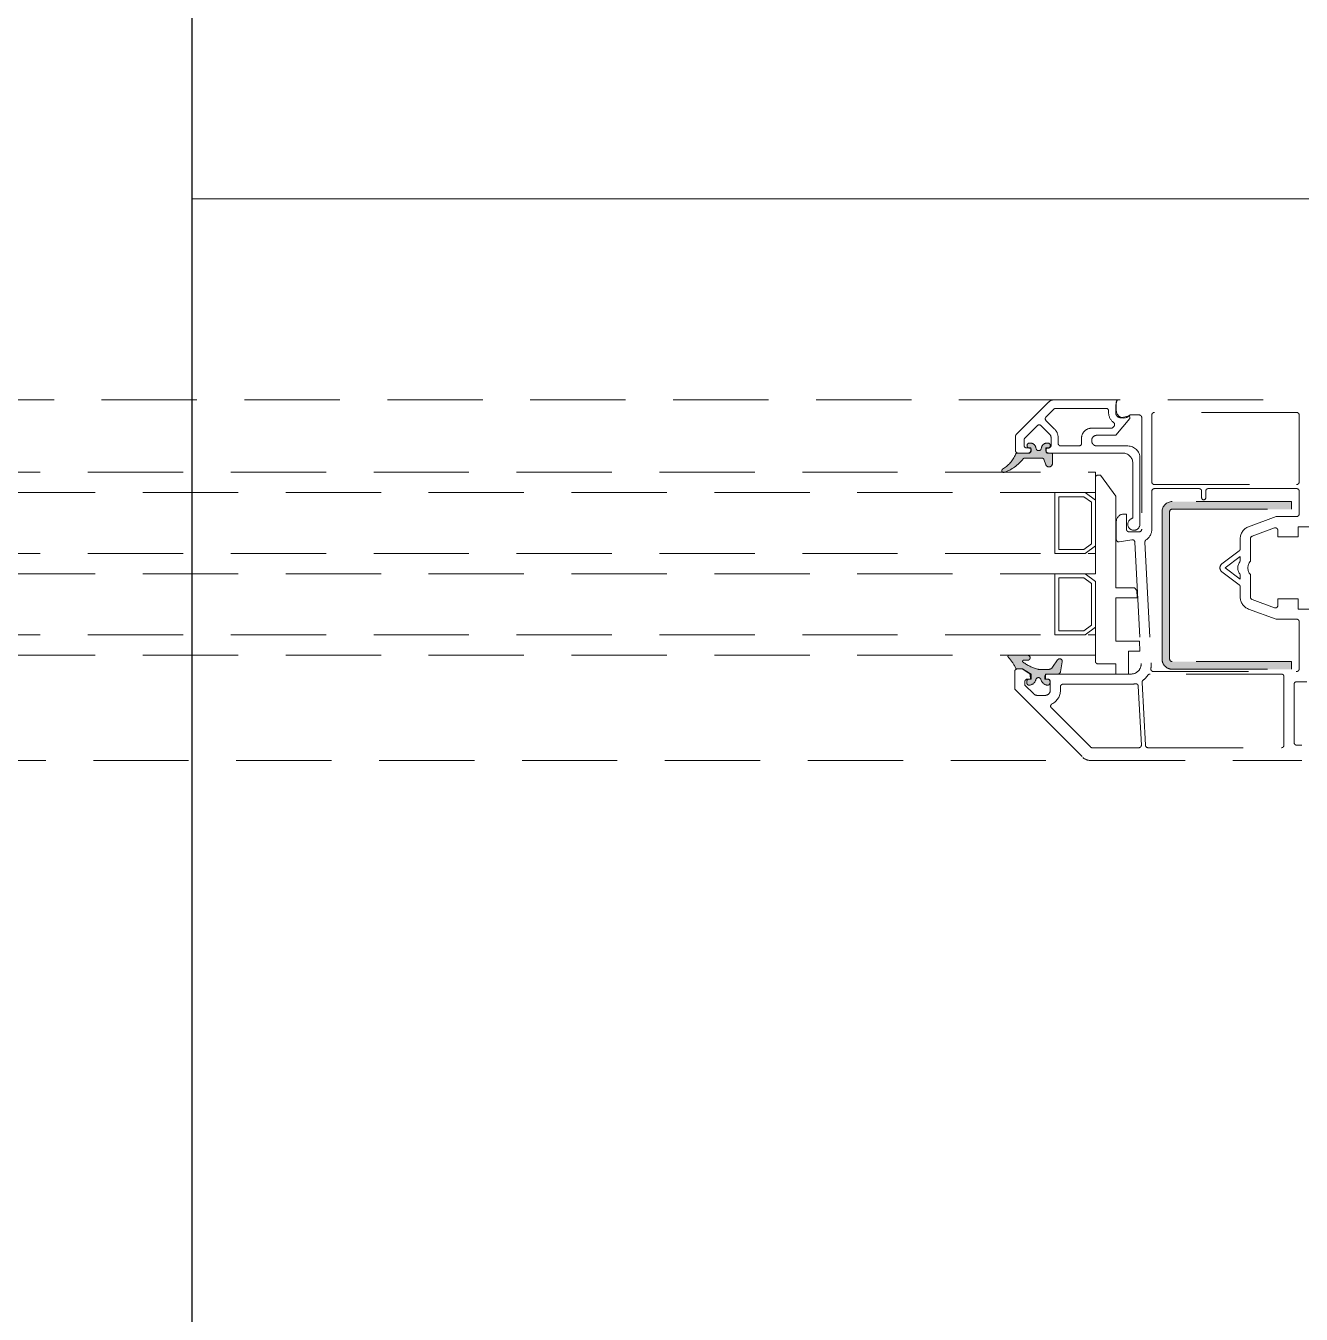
# Model space of a CAD drawing. Header units: millimetres. Extents: x 0 to 145404, y 0 to 194550.
# Drawn here: x 50742.8 to 50993.9, y 175786.6 to 176040.2 of the extents above; entities that cross this region are included whole.
import ezdxf

# ---------------------------------------------------------------- set-up
doc = ezdxf.new("R2010")
doc.units = ezdxf.units.MM
doc.linetypes.add('HIDDEN2', pattern=[0.1875, 0.125, -0.0625])
for name, color, linetype, lineweight in [('АР - детали окон', 152, 'Continuous', 0), ('АР - Наружная стена', 144, 'Continuous', 30), ('АР - Окна', 150, 'Continuous', 9), ('АР - окна - открывание', 251, 'Continuous', 5)]:
    doc.layers.add(name, color=color, linetype=linetype, lineweight=lineweight)

# ---------------------------------------------------------------- blocks, each defined once
blk = doc.blocks.new('блок балконный дверной с проходом 750мм')
at = {"layer": 'АР - окна - открывание', "linetype": 'HIDDEN2', "lineweight": 0, "ltscale": 150}
h = blk.add_hatch(color=252, dxfattribs=at)
h.dxf.hatch_style = 1
edge = h.paths.add_edge_path()
edge.add_line((-76.10213336188463, -57.50027851917574), (-61.56135072488541, -57.50027851917574))
edge.add_arc((-61.56147280767892, -57.00027942630609), 0.4999991077738858, 270.0139896827415, 360.0000001990996)
edge.add_line((-61.06147369990504, -57.00027942456862), (-61.06147369991231, -33.50032197807948))
edge.add_line((-61.06147369991231, -33.50032197807948), (-59.56147641609277, -33.50032197807948))
edge.add_line((-59.56147641609277, -33.50032197807948), (-59.56147641609277, -57.00027942456862))
edge.add_arc((-61.56147279763606, -57.00027942517561), 1.999996381543291, -89.99650286696777, 1.73890839505475e-08, ccw=False)
edge.add_line((-61.56135072488541, -59.00027580299346), (-76.10213336188463, -59.00027580299346))
edge.add_line((-76.10213336188463, -59.00027580299346), (-90.56142028167233, -59.00027580299528))
edge.add_arc((-90.56142028167051, -57.00027942457226), 1.99999637842302, 179.9999999999479, 269.9999999999479, ccw=False)
edge.add_line((-92.56141666009353, -57.00027942457044), (-92.56141666009353, -33.5003219780813))
edge.add_line((-92.56141666009353, -33.5003219780813), (-91.06141937627399, -33.5003219780813))
edge.add_line((-91.06141937627399, -33.5003219780813), (-91.06141937627399, -57.00027942457044))
edge.add_arc((-90.56142028167051, -57.00027942457226), 0.4999990946034814, 179.9999999997916, 269.9999999997916)
edge.add_line((-90.56142028167233, -57.50027851917574), (-76.10213336188463, -57.50027851917574))
h = blk.add_hatch(color=252, dxfattribs=at)
h.dxf.hatch_style = 1
edge = h.paths.add_edge_path()
edge.add_arc((-95.01607201872756, -81.54018242728871), 0.4999990948061036, -1.105547653423855e-08, 90.00197576994918, ccw=False)
edge.add_line((-94.51607292392146, -81.54018242738519), (-94.51607292392146, -81.94018170297775))
edge.add_line((-94.51607292392146, -81.94018170297775), (-93.51609473482677, -81.9401477027807))
edge.add_line((-93.51609473482677, -81.9401477027807), (-93.51607473471086, -79.49284013460081))
edge.add_arc((-93.0160756448701, -79.49284013860617), 0.4999990898407561, 99.99999856506622, 179.999999541019, ccw=False)
edge.add_line((-93.10289956332417, -79.0004371562575), (-91.10290325708047, -78.64778379968291))
edge.add_arc((-91.01607926074236, -79.14018677229987), 0.4999990937813157, -54.99999986799622, 100.00000754799493, ccw=False)
edge.add_line((-90.7292915614089, -79.54976205145275), (-92.1896533011095, -80.57231894527857))
edge.add_arc((-91.616078175477, -81.3914696965681), 0.9999981890396286, 124.9999809752601, 179.9999999992558)
edge.add_line((-92.61607636451663, -81.3914696965551), (-92.61607636451663, -82.84018007317562))
edge.add_arc((-91.07003529223543, -83.0131811530178), 1.555690319699573, 173.6151968766442, 199.9558643586431)
edge.add_arc((-83.87397685183264, -81.12668339788286), 8.989487548425124, 195.5999837715967, 215.581523873597)
edge.add_arc((-91.00578840025017, -86.27411086632874), 0.1976049697936632, 204.9011631828514, 362.1441227888483)
edge.add_line((-90.80832177792763, -86.266717818535), (-90.80272750844597, -85.43367951704411))
edge.add_arc((-90.3042750241211, -85.46022244958591), 0.4991586986095259, -3.0481243119635906, 176.951839898035, ccw=False)
edge.add_line((-89.8058225232162, -85.48676507076769), (-89.80582204358507, -89.1635012227928))
edge.add_arc((-90.0510981299405, -89.06230199824557), 0.2653330766919154, 250.62810083409062, 337.57929335910296, ccw=False)
edge.add_arc((-95.81397714005371, -95.26142663188263), 8.221466475385945, 46.35008669295592, 64.51119042795456)
edge.add_arc((-92.2160770887353, -87.54620566180073), 0.2999994567649513, 179.9999999376929, 258.4792214186977, ccw=False)
edge.add_line((-92.51607654550025, -87.54620566147449), (-92.51607654550025, -86.47222449620884))
edge.add_line((-92.51607654550025, -86.47222449620884), (-93.51609473482677, -84.74016063295883))
edge.add_line((-93.51609473482677, -84.74016063295883), (-94.51609292403737, -84.74016063295883))
edge.add_line((-94.51609292403737, -84.74016063295883), (-94.51607292392146, -85.14017590817846))
edge.add_arc((-95.01607201852858, -85.14017590817664), 0.4999990946071193, 269.99999999979156, 359.99999999979156, ccw=False)
edge.add_line((-95.0160720185304, -85.64017500278376), (-95.21611780630337, -85.64016700320306))
edge.add_arc((-95.21611780751645, -85.14016790858307), 0.4999990946199944, 172.0109803918063, 270.0000001390091, ccw=False)
edge.add_arc((-94.22582487718026, -85.27915098501963), 1.499997286323163, 104.1891787745038, 172.0109800725027, ccw=False)
edge.add_arc((-94.71607255980724, -83.34017116594416), 0.4999990959493236, 284.1891784161695, 435.8098079091683)
edge.add_arc((-94.22579059362832, -81.40120001728721), 1.499997284468489, 187.9870143164929, 255.8098083494938, ccw=False)
edge.add_arc((-95.21608838651774, -81.54014842741378), 0.4999990948309424, 89.99999997961339, 187.9870141376153, ccw=False)
edge.add_line((-95.21608838633983, -81.04014933258284), (-95.01608926054178, -81.04018333277989))
h = blk.add_hatch(color=252, dxfattribs=at)
h.dxf.hatch_style = 1
edge = h.paths.add_edge_path()
edge.add_arc((-46.39625955059898, -92.53907003998444), 7.811516248710521, 127.790600403528, 161.3923160895281, ccw=False)
edge.add_arc((-51.34287915625328, -86.11214128859696), 0.2999994713304733, 302.2081824129318, 360.0000005339324)
edge.add_line((-51.04287968492281, -86.1121412858013), (-51.04287981484231, -82.54981462664207))
edge.add_arc((-51.34287926028293, -82.5498146293168), 0.2999994454406263, 5.108356839061924e-07, 69.99969431583655)
edge.add_line((-51.24027190292691, -82.26790791162264), (-52.30120615196211, -81.88175299530693))
edge.add_arc((-52.07161971216652, -81.25097995910893), 0.6712559545601433, 89.99986633316098, 249.9996927981607, ccw=False)
edge.add_line((-52.07161814617575, -80.57972400455063), (-50.24288019077358, -80.57972827465554))
edge.add_arc((-50.24288018355765, -80.7797277224602), 0.1999994478046575, 2.067217678813904e-06, 90.00000206721762, ccw=False)
edge.add_line((-50.04288073575299, -80.77972771524426), (-50.04287974575709, -81.57971883076269))
edge.add_arc((-49.84287935310766, -81.57971882911707), 0.2000003926494358, 180.0000004714336, 269.9997303224338)
edge.add_line((-49.84288029446179, -81.77971922176428), (-49.242883009254, -81.77971822757925))
edge.add_arc((-49.24288108930039, -81.5797187847072), 0.1999994428812711, 269.9994499722739, 359.9999994792751)
edge.add_line((-49.04288164641912, -81.57971878652486), (-49.04288442640973, -81.47971859265479))
edge.add_arc((-48.54288247194927, -81.47971857495966), 0.5000019544604587, 2.0277045109651226e-06, 180.0000020277045, ccw=False)
edge.add_line((-48.04288051748881, -81.47971855726453), (-48.04288336733589, -81.5797187511346))
edge.add_arc((-49.24288194518687, -81.5797187411825), 1.199998577850977, 277.15237518448373, 359.99999952482153, ccw=False)
edge.add_arc((-49.02955870066641, -83.27970884543947), 0.5133236805768848, 97.15237522658211, 262.847638183582)
edge.add_arc((-49.24288224245954, -84.97969838554394), 1.1999980551015, -2.286205949530995e-05, 82.84760164194051, ccw=False)
edge.add_line((-48.04288418735814, -84.97969886436502), (-48.0428851573306, -85.07970096837587))
edge.add_arc((-48.5428861620785, -85.0797019397435), 0.5000010047488445, -179.99988868969297, 0.00011131030697697497, ccw=False)
edge.add_line((-49.0428871668264, -85.07970291111113), (-49.04288239659945, -84.97969890022094))
edge.add_arc((-49.24288183924789, -84.97969890180578), 0.1999994426484406, 4.540236649222837e-07, 90.00054996102546)
edge.add_line((-49.24288375896867, -84.77969945916655), (-49.54288012262987, -84.77971382618878))
edge.add_arc((-49.54288018214707, -85.27971298094819), 0.4999991547594114, 89.99999317981913, 179.9999931068354)
edge.add_line((-50.04287933690648, -85.27971292079408), (-50.04288149571221, -87.54834720056013))
edge.add_arc((-50.34288095826807, -87.54834720152876), 0.29999946255586, -74.30523106204669, 1.849942918852321e-07, ccw=False)
edge.add_arc((-47.85839231910769, -93.56064246720805), 6.20759633342276, 112.7779215744658, 149.4570419414658)
edge.add_arc((-53.48087951410557, -90.19125095020978), 0.3498905699965583, 155.5661452146861, 322.12980996868635, ccw=False)
at = {"layer": 'АР - детали окон', "color": 251}
blk.add_lwpolyline([(-950.000098820652, 79.99791722252277), (-900.000098820652, 79.99791722252277), (-900.000098820652, 149.9979172225228), (-50.00009882065217, 149.9979172225228), (-50.00009882065217, 79.99791722252277), (-9.882065216970659e-05, 79.99791722252277), (-9.882065216970659e-05, -250.0020827774772), (-950.000098820652, -250.0020827774771)], close=True, dxfattribs=at)
at = {"layer": 'АР - окна - открывание', "color": 252, "linetype": 'HIDDEN2', "lineweight": 0, "ltscale": 150}
for points in [[(-107.5160718606421, -31.50032522619793), (-107.5160718606421, -32.50032330876664, 0.4142133840902219), (-107.0160725904861, -33.000322883476), (-95.51609352117521, -33.00032988328374, 0.4142137406559211), (-95.01609449549142, -32.50033116260263), (-95.01609449549142, -30.50032703697823, -0.4142135623730951)], [(-80.71611738968932, -30.00032831583874), (-80.71611738968932, -32.2003243322836), (-78.71612101126811, -32.2003243322836), (-78.71612101126811, -36.20031408888306), (-79.99774174761114, -36.20031408889034, 0.5223602831779204), (-80.46661566739203, -36.87397033941514), (-78.8369890333488, -41.2739672515111, 0.3137494600325467), (-78.36811449749075, -41.60031031057795), (-73.9389996618047, -41.60031031057795, 0.3779650000000018), (-71.29325245254586, -41.60031031057068), (-66.86415261717775, -41.60031031057795, 0.3137494600325357), (-66.39527808085404, -41.27396725151837), (-64.7656514468108, -36.87397033942241, 0.5223602831779198), (-65.23452536706463, -36.20031408889034), (-66.516146102942, -36.20031408888306), (-66.516146102942, -32.2003243322836), (-64.51614972451353, -32.2003243322836), (-64.51614972451353, -30.00032831583692)], [(-39.51619499421213, -11.00036181229942), (-39.51619499327353, -67.50033679357901, -0.4142135623730951), (-40.01616370539705, -68.00030550569707), (-41.61616637241241, -68.00030550570435, -0.7207612074404529), (-42.51615856189892, -65.30030539484895), (-42.51615856189892, -63.50031328078902, 0.4142135623730951), (-43.01615728304023, -63.00031455964225), (-65.01611819263053, -63.00031455964407, 0.4142135623730951), (-65.51611691377911, -63.50031328079083), (-65.51611691377911, -65.50031040613456, 0.4142135623730951), (-65.01611819263053, -66.00030912727405), (-62.01612325153837, -66.00030912728133), (-62.01612325153837, -66.50030934273153, -0.4142135623730951), (-63.51611941497686, -68.00030550570617), (-67.01611457757826, -68.00030550570617, -0.4663076484297019), (-67.5085173403204, -67.41348276308443), (-67.07374611158593, -64.9477721367605, 0.4504671432811832), (-67.53998138182942, -64.3616340877509), (-91.41143091169215, -63.11058436608644, 0.4296339427720534), (-93.51609921167983, -65.10784024524608), (-93.51609721167188, -81.55255303329093, -0.3888787210067404), (-93.97251797001081, -82.05064902721304), (-94.51609540088248, -82.09820597748902), (-94.51609540088248, -81.50024968665846, 0.4142135623730951), (-95.01609412203106, -81.0002509655117), (-96.71608916446712, -81.0002509655117, 0.4142135623730951), (-97.71608660629863, -82.0002484078125), (-97.71608660629863, -83.55757369884148, 0.1989110945363628), (-97.42319732928445, -84.26467586223251), (-95.68766327965568, -86.00022691172697), (-95.01609412203106, -86.00022691172697, 0.4142135623730951), (-94.51609540088248, -85.5002281905802), (-94.51609540088248, -84.898188907486), (-93.72219384853088, -84.96764578044557, -0.2447000054231404), (-93.3327575436706, -85.21574533208175), (-92.516099022454, -86.5002570062791), (-92.516099022454, -87.50022456900504, -0.4142135623730951), (-93.01609774360259, -88.00022329015181), (-96.51609177930368, -88.00022329015181), (-109.9302562396115, -74.5860968296004, -0.1989125858137271), (-110.5160424286078, -73.17188785275565), (-110.5160664282812, -31.50032551397661, -0.414213731059474)]]:
    blk.add_lwpolyline(points, format="xyb", dxfattribs=at)
for points in [[(-92.40498822394875, -61.20786280552991, -0.4814801107898689), (-93.01609811707021, -60.72036550827605), (-93.01609811707021, -32.50032341541035, -0.4142135623730951), (-92.5160993959289, -32.00032469426358), (-83.21611248926638, -32.00032469426358, -0.4142135623730951), (-82.71611376812507, -32.50032341540853), (-82.71611376812507, -36.55878543964926), (-80.71248299328727, -41.96859303189947, 0.3137490212917867), (-78.36811616642808, -43.60030668900279), (-76.36611849629116, -43.60030968925301, -0.2360675819971982), (-75.96612000394089, -43.80030931005265), (-73.41612460860051, -47.20030317051013, 0.5000000000003287), (-71.8161275057646, -47.20030317004446), (-69.26613087875012, -43.80030766766711, -0.2360679774990761), (-68.86612892188714, -43.60030668900279), (-66.86415469403437, -43.60030668900279, 0.3137494327936865), (-64.5197841209374, -41.96859303189947), (-62.5161533460996, -36.55878543964926), (-62.5161533460996, -32.50032341540853, -0.4142135623730951), (-62.01615462495101, -32.00032469426176), (-57.51613102662668, -32.00032469426176, -0.4142135623730951), (-57.01613230548537, -32.50032341540853), (-57.01613230548537, -49.90033865479407, -0.4142135623730951), (-57.51613102662668, -50.40033737547517), (-58.81616004629177, -50.40033737547517, 0.9999999999999998), (-58.81616004629177, -51.20033592712596), (-57.51613102662668, -51.20033592712414, -0.4142135623730951), (-57.01613230548537, -51.70033464827091), (-57.01613230548537, -60.50031946007246, -0.4142135623730951), (-57.51613102662668, -61.00031818121923), (-65.01611724455142, -61.00031818121923, 0.2531711279393058), (-67.10870737340156, -62.13244965649599, -0.2671472280829498), (-67.55339327667025, -62.35819066720276), (-91.30675921225338, -61.11332897679338, 0.0692230000000002)], [(-55.71613503315166, -61.00031818121923, -0.4142135623730951), (-56.21613375430024, -60.50031946007246), (-56.21613375430024, -32.50032341540853, -0.4142135623730951), (-55.71613503315166, -32.00032469426176), (-42.51618918839085, -32.00032469425994, -0.4142135623730951), (-42.01619046724227, -32.50032341540671), (-42.01619046724227, -60.50031946007246, -0.4142135623730951), (-42.51618918839085, -61.00031818121923)], [(-94.01609649021702, -35.00032726194721, -0.4142133888067069), (-93.51609721167915, -35.50032683664929), (-93.51609721167915, -61.36618920100253, -0.2504918936243434), (-93.73831921011151, -61.78192803383197, 0.0852999488735106), (-94.72115383195342, -62.71460281253192, -0.2504917592246894), (-95.14795247472648, -62.91476175579217), (-107.5422212044941, -62.26520592266414, -0.3989593756714407), (-108.0160529551504, -61.76589175636244), (-108.0160689552431, -35.50031878770849, -0.4142139143587452), (-107.516069437821, -35.00031926190084)], [(-76.10213336188463, -57.50027851917574), (-61.56135072488541, -57.50027851917574, 0.4141420506258557), (-61.06147369990504, -57.00027942456862), (-61.06147369991231, -33.50032197807948), (-59.56147641609277, -33.50032197807948), (-59.56147641609277, -57.00027942456862, -0.4141956854021884), (-61.56135072488541, -59.00027580299346), (-76.10213336188463, -59.00027580299346), (-90.56142028167233, -59.00027580299528, -0.4142135623730951), (-92.56141666009353, -57.00027942457044), (-92.56141666009353, -33.5003219780813), (-91.06141937627399, -33.5003219780813), (-91.06141937627399, -57.00027942457044, 0.4142135623730951), (-90.56142028167233, -57.50027851917574)], [(-71.29325245255313, -43.60030668900279), (-70.36612813167449, -43.60030668900279), (-72.61612605741539, -46.60030425689027), (-74.86612398315629, -43.60030668900279), (-73.93899966181198, -43.60030668900279, 0.3779649999999959)], [(-95.51609559011558, -65.10784074351093), (-95.51609359010035, -78.50025579144338, -0.4142136061131471), (-96.01609231124894, -79.00025458709595), (-96.71609084132069, -79.00025458709595, 0.2836257497458363), (-99.39710940312943, -80.65410827490294, -0.5113885279364263), (-100.197498453439, -80.78330501819826), (-107.8696002621145, -73.11122520964844, -0.1989125985937846), (-108.0160469555776, -72.75767260501405), (-108.0160519553756, -63.56835961796813, -0.429634057382356), (-107.4898848979574, -63.06904543583576), (-95.8924213969949, -63.67684236165067, -0.4607369999999725), (-95.42942385310744, -64.279677744353, 0.0521850000000031)], [(-91.51610240590526, -71.60543055923725), (-91.51610240590526, -68.10543853914558), (-93.51609784590983, -68.10543853914558), (-93.51609784590983, -65.6054442391144), (-89.01610810586862, -65.6054442391144), (-89.01610810586862, -63.34125390923717), (-87.01611266575492, -63.44606922837582), (-87.01611266575492, -68.10543853914558), (-78.51613204553723, -68.10543853914558), (-78.51613204553723, -63.89153433500567), (-77.06398691638606, -63.96763803617458), (-76.51613660548173, -64.42866226849426), (-76.51613660548173, -68.10543853914558), (-58.51614328088181, -68.10543853914376), (-54.36799275520752, -71.10543169920518), (-54.36566017717996, -71.60543055923543, -0.4142135623730951), (-54.81689104277029, -72.10550570899821), (-91.0161035458732, -72.1054294192675, -0.4142135623728348)], [(-52.01617728116253, -64.74271025654551), (-62.83392532706785, -64.7427011869934, -2.154456899802128), (-64.01713830660447, -63.34270280518857), (-51.0161782475916, -63.34271370513514, -0.4142134815881239), (-48.61618473444832, -65.74271058069488), (-48.61618816613918, -71.84269896094, 0.4142135836325451), (-47.61619052058086, -72.84269765911839), (-47.51618917798623, -72.84269770801282, 0.414214246700944), (-46.5161905523928, -71.84269772600808), (-46.51619742600451, -68.12011593806372), (-43.20620100724773, -65.3426991563704), (-43.017180519666, -65.34270062634485, -0.4931435481131065), (-42.72740138992231, -65.720345772201), (-43.0305834746905, -66.85182707269112, 0.4931461045081898), (-42.06466001559602, -68.1106458756515), (-40.51620861256379, -68.1106458756515), (-39.51621047695517, -67.84269441519817), (-39.51620888702018, -80.22134870603648, -0.1989123630725275), (-39.95554834791255, -81.28200803845746), (-46.36975108899787, -87.69621078967637, -0.1989123677162542), (-46.72330381983193, -87.84265712656114), (-49.51619186267635, -87.84265712656295, -0.4142135623730951), (-50.01619093044428, -87.34265807887121), (-50.01619102049153, -85.34266178764145, -0.4142135619999984), (-49.51619183269941, -84.84266271992809), (-49.0161927649242, -84.84266271992809), (-49.01619290206145, -85.64266114258888, 0.4142136125835799), (-48.51619383428624, -86.14266029610033), (-47.42746556498605, -86.14266029610033, 0.1989123675822483), (-47.07391283327888, -85.9962139594484), (-44.61472106970177, -83.53702219214418, 0.4142149376303149), (-44.61472273036634, -82.82991506924398), (-46.30909086209431, -81.13556285151961, 0.1989123979999996), (-47.01619649377972, -80.84267017763185), (-48.51619365710212, -80.84267017763185, 0.4142135623730951), (-49.0161927649242, -81.34266924546162), (-49.0161927649242, -81.8426683131768), (-49.51619183269941, -81.8426683131768, -0.4142135623730951), (-50.01619090046734, -81.34266924546162), (-50.01618268679886, -66.7427076529041, 0.4142134815881235)], [(-45.1161984002465, -69.00609838558947, -0.2216951465911296), (-44.93759253859753, -68.62307595544215), (-44.72380778168008, -68.44368924414474, -0.4333548528877233), (-43.99935344436381, -68.53083781849298, 0.2387820233488146), (-42.06466001338413, -69.51064326548502), (-41.71620609678212, -69.51064326548502, -0.4142135247519348), (-41.21620702895598, -70.01064226905353), (-41.21620575473207, -79.93140041279756, -0.1989124005592738), (-41.36265209080011, -80.28495320812024), (-42.91766796023148, -81.83996907993267, -0.4142121871152639), (-43.6247717629667, -81.8399707405936), (-45.31914323796809, -80.14561517977589, 0.1989123979999998), (-47.01619669238426, -79.44267278779833), (-48.11619309268281, -79.44267278779833, -0.4142137271492757), (-48.61619216045801, -78.94267343870914), (-48.61619013518066, -75.34269247172622, -0.4142135411136461), (-48.11619082240941, -74.84269368515587), (-47.11618856728455, -74.84269417514614, 0.4142142467009427), (-45.1161913162141, -72.84269421113666)], [(-95.01608926054178, -81.04018333277989, -0.4142236625048969), (-94.51607292392146, -81.54018242738519), (-94.51607292392146, -81.94018170297775), (-93.51609473482677, -81.9401477027807), (-93.51607473471086, -79.49284013460081, -0.3639702390887247), (-93.10289956332417, -79.0004371562575), (-91.10290325708047, -78.64778379968291, -0.8025849048733388), (-90.7292915614089, -79.54976205145275), (-92.1896533011095, -80.57231894527857, 0.2446985312071642), (-92.61607636451663, -81.3914696965551), (-92.61607636451663, -82.84018007317562, 0.1154416027553589), (-92.5323154378857, -83.54413232444884, 0.0874075010734175), (-91.18502311620978, -86.3573132742388, 0.8188035862802793), (-90.80832177792763, -86.266717818535), (-90.80272750844597, -85.43367951704411, -0.9999996876733664), (-89.8058225232162, -85.48676507076769), (-89.80582204358507, -89.1635012227928, -0.3987127071440715), (-90.13910870988184, -89.31261336315973, 0.0794090477554246), (-92.27599396890582, -87.8401608310526, -0.356473528983741), (-92.51607654550025, -87.54620566147449), (-92.51607654550025, -86.47222449620884), (-93.51609473482677, -84.74016063295883), (-94.51609292403737, -84.74016063295883), (-94.51607292392146, -85.14017590817846, -0.4142135623730951), (-95.0160720185304, -85.64017500278376), (-95.21611780630337, -85.64016700320306, -0.4556683960672589), (-95.71126427204581, -85.07067637467506, -0.3048806673354255), (-94.5935106413308, -83.82491612165748, 0.778623334121811), (-94.59350206526142, -82.85542837866731, -0.3048854015993097), (-95.71123728329985, -81.60962263015998, -0.4556578280662389), (-95.21608838633983, -81.04014933258284)], [(-53.79943367742817, -90.04652135405766, -0.1476748019474032), (-51.1829803033761, -86.3659759585046, 0.2576486926793444), (-51.04287968492281, -86.1121412858013), (-51.04287981484231, -82.54981462664207, 0.3152973200329164), (-51.24027190292691, -82.26790791162264), (-52.30120615196211, -81.88175299530693, -0.8390983408607906), (-52.07161814617575, -80.57972400455063), (-50.24288019077358, -80.57972827465554, -0.4142135623730951), (-50.04288073575299, -80.77972771524426), (-50.04287974575709, -81.57971883076269, 0.4142121813853099), (-49.84288029446179, -81.77971922176428), (-49.242883009254, -81.77971822757925, 0.4142163714287553), (-49.04288164641912, -81.57971878652486), (-49.04288442640973, -81.47971859265479, -0.9999999999999998), (-48.04288051748881, -81.47971855726453), (-48.04288336733589, -81.5797187511346, -0.378106001510462), (-49.09347188042011, -82.77037957424571, 0.8823576009580577), (-49.09347176121082, -83.7890381315922, -0.378106002326665), (-48.04288418735814, -84.97969886436502), (-48.0428851573306, -85.07970096837587, -1.000000000000006), (-49.0428871668264, -85.07970291111113), (-49.04288239659945, -84.97969890022094, 0.4142163714287553), (-49.24288375896867, -84.77969945916655), (-49.54288012262987, -84.77971382618878, 0.4142135620000036), (-50.04287933690648, -85.27971292079408), (-50.04288149571221, -87.54834720056013, -0.3360769060652119), (-50.26172733811109, -87.83716161853252, 0.161423431392493), (-53.20467464567628, -90.40603987364037, -0.8891193943001539)]]:
    blk.add_lwpolyline(points, format="xyb", close=True, dxfattribs=at)
for points in [[(-110.5160422081972, -775.6042632106148), (-110.516042428615, -73.17188785274837)], [(-39.51620888702018, -80.22134870603648), (-39.51620866654412, -768.5548023573213)]]:
    blk.add_lwpolyline(points, dxfattribs=at)
for points in [[(-89.80566937785625, -72.10543197027098), (-89.80539569275425, -776.6706853726394), (-85.80540821009345, -776.6706853726394), (-85.80568189519545, -72.10543197027098)], [(-85.80584544410522, -80.10596516782269), (-85.80584544410522, -74.10597884769984), (-84.3058488640163, -72.1059834076971), (-75.30586750710063, -72.1059834076971), (-73.80587092706992, -74.10597884769984), (-73.80587092706992, -80.10596516782269)], [(-85.00584726812667, -79.30596699184596), (-85.00584726812667, -74.37264490639816), (-83.90584977608523, -72.90598158367564), (-75.70586659514811, -72.90598158367382), (-74.60586910310667, -74.37264490639635), (-74.60586910310667, -79.30596699184414)], [(-73.80570514298597, -72.10543197027098), (-73.80543145789125, -776.6706853726375), (-69.80543494514131, -776.6706853726375), (-69.80570863023604, -72.10543197027098)], [(-69.80588004700985, -80.10596516782269), (-69.80588004700985, -74.10597884769803), (-68.30588346692093, -72.1059834076971), (-59.30590211000526, -72.10598340769528), (-57.80590552991634, -74.10597884769803), (-57.80590552997455, -80.10596516782087)], [(-69.0058818709731, -79.30596699184414), (-69.0058818709731, -74.37264490639635), (-67.90588437887345, -72.90598158367382), (-59.70590119793633, -72.90598158367382), (-58.60590370589489, -74.37264490639635), (-58.60590370589489, -79.30596699184414)], [(-57.80575642520853, -72.10550617721881), (-57.80546722302097, -776.6706853726375), (-53.80547071032925, -776.6706853726375), (-53.80575991251681, -72.10550617721881)]]:
    blk.add_lwpolyline(points, close=True, dxfattribs=at)
at = {"layer": 'АР - окна - открывание', "color": 252, "linetype": 'HIDDEN2', "lineweight": 0, "ltscale": 75}
blk.add_arc((-50.5144568612377, -0.0003663423633781804), 839.7754183786165, 180, 270, dxfattribs=at)
blk = doc.blocks.new('Квартира 2К 9600 тип 6')
at = {"layer": 'АР - Наружная стена'}
blk.add_lwpolyline([(7050.00000042282, 4.190951585769653e-09), (7050.00000042282, 10000.00000000186), (6650.00000042282, 10000.00000000186), (6650.00000042282, 4.190951585769653e-09)], close=True, dxfattribs=at)
at = {"layer": 'АР - Окна', "xscale": -1, "rotation": 270}
blk.add_blockref('блок балконный дверной с проходом 750мм', (6900.00208320003, 5310.000098822638), dxfattribs=at)
blk = doc.blocks.new('V_Section_1')
blk.add_blockref('Квартира 2К 9600 тип 6', (8949.999999164604, -10000.00000000652))

msp = doc.modelspace()

# ---------------------------------------------------------------- block references
msp.add_blockref('V_Section_1', (35175.46006017534, 180696.1139150281))

doc.saveas('drawing.dxf')
